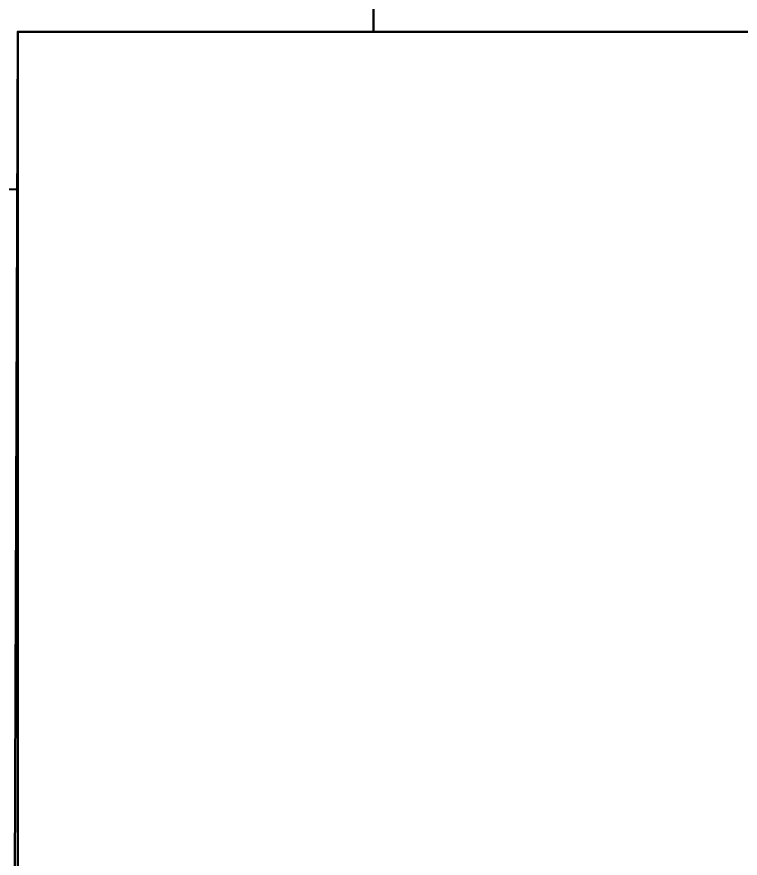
# Model space of a CAD drawing. Header units: metres. Extents: x 0 to 298, y 0 to 162.
# Drawn here: x 173.3641 to 173.5959, y 89.4973 to 89.767 of the extents above; entities that cross this region are included whole.
import ezdxf

# ---------------------------------------------------------------- set-up
doc = ezdxf.new("R2010")
doc.units = ezdxf.units.M
doc.header["$MEASUREMENT"] = 0
doc.layers.add('BLK_1_FLR_0_CARPET_AREA', color=10, linetype='Continuous')
doc.layers.add('BLK_1_FLR_0_WATER_CLOSET', color=4, linetype='Continuous', lineweight=30)
doc.styles.add('working', font='timesbd.ttf', dxfattribs={"height": 0.25})
doc.dimstyles.new('new model', dxfattribs={"dimtxt": 0.25, "dimasz": 0.23, "dimexe": 0.1, "dimexo": 0.1, "dimgap": 0, "dimtad": 0, "dimtoh": 1, "dimzin": 1, "dimdsep": 46, "dimtxsty": 'working', "dimcen": 0.09, "dimse1": 1, "dimse2": 1, "dimclrd": 8, "dimclre": 8, "dimclrt": 3, "dimadec": 1, "dimazin": 0, "dimtfac": 1, "dimtofl": 0, "dimtmove": 0, "dimatfit": 3, "dimfxl": 0, "dimtolj": 1, "dimtzin": 0, "dimlwd": -1, "dimlwe": -1, "dimarcsym": 0})

# ---------------------------------------------------------------- blocks, each defined once
blk = doc.blocks.new('*D84')
at = {"color": 8}
for p, q in [((173.36408, 85.88329), (198.76216, 85.88329)), ((224.9713, 85.88329), (199.57322, 85.88329))]:
    blk.add_line(p, q, dxfattribs=at)
at = {"color": 8, "lineweight": 35}
for points in [[(173.36408, 85.92163), (173.36408, 85.84496), (173.13408, 85.88329)], [(224.9713, 85.92163), (224.9713, 85.84496), (225.2013, 85.88329)]]:
    blk.add_solid(points, dxfattribs=at)
at = {"layer": 'Defpoints', "color": 0, "lineweight": 35}
for p in [(225.2013, 91.89751), (173.13408, 88.3122), (173.13408, 85.88329)]:
    blk.add_point(p, dxfattribs=at)
at = {"color": 3, "insert": (199.16769, 85.88329), "char_height": 0.25, "attachment_point": 5, "style": 'working'}
blk.add_mtext('\\A1;52.07', dxfattribs=at)
blk = doc.blocks.new('*D251')
at = {"color": 8}
for p, q in [((172.90408, 87.42998), (172.67408, 87.42998)), ((173.59446, 87.42998), (173.82446, 87.42998))]:
    blk.add_line(p, q, dxfattribs=at)
at = {"color": 8, "lineweight": 35}
for points in [[(172.90408, 87.46831), (172.90408, 87.39164), (173.13408, 87.42998)], [(173.59446, 87.46831), (173.59446, 87.39164), (173.36446, 87.42998)]]:
    blk.add_solid(points, dxfattribs=at)
at = {"layer": 'Defpoints', "color": 0, "lineweight": 35}
for p in [(173.13408, 91.8972), (173.36446, 91.89722), (173.36446, 87.42998)]:
    blk.add_point(p, dxfattribs=at)
at = {"color": 3, "insert": (173.28068, 87.15734), "char_height": 0.25, "attachment_point": 5, "style": 'working'}
blk.add_mtext('\\A1;0.23', dxfattribs=at)
blk = doc.blocks.new('*D252')
at = {"color": 8}
for p, q in [((173.59444, 87.42998), (176.71397, 87.42998)), ((180.45038, 87.42998), (177.33084, 87.42998))]:
    blk.add_line(p, q, dxfattribs=at)
at = {"color": 8, "lineweight": 35}
for points in [[(173.59444, 87.46831), (173.59444, 87.39164), (173.36444, 87.42998)], [(180.45038, 87.46831), (180.45038, 87.39164), (180.68038, 87.42998)]]:
    blk.add_solid(points, dxfattribs=at)
at = {"layer": 'Defpoints', "color": 0, "lineweight": 35}
for p in [(173.36444, 92.12723), (180.68038, 88.5422), (180.68038, 87.42998)]:
    blk.add_point(p, dxfattribs=at)
at = {"color": 3, "insert": (177.02241, 87.42998), "char_height": 0.25, "attachment_point": 5, "style": 'working'}
blk.add_mtext('\\A1;7.32', dxfattribs=at)

msp = doc.modelspace()

# ---------------------------------------------------------------- linework, layer by layer
for p, q in [((173.47838, 89.7622), (173.47838, 89.8822)), ((173.36438, 89.7622), (173.47838, 89.7622))]:
    msp.add_line(p, q)
at = {"ltscale": 0.25}
msp.add_line((173.36438, 89.7622), (173.36408, 88.3122), dxfattribs=at)
msp.add_lwpolyline([(173.36438, 89.71176), (173.36438, 88.81176), (173.13438, 88.81176), (173.13438, 89.71176)], close=True)
at = {"layer": 'BLK_1_FLR_0_CARPET_AREA', "color": 15, "linetype": 'Continuous', "lineweight": 30}
msp.add_lwpolyline([(178.39873, 91.8972), (173.36408, 91.8972), (173.36408, 89.8822), (173.47838, 89.8822), (173.47838, 89.7622), (173.36438, 89.7622), (173.36038, 88.5422), (174.45638, 88.5422), (174.45638, 89.7622), (174.35838, 89.7622), (174.35838, 89.8822), (174.67438, 89.8822)], dxfattribs=at)
at = {"layer": 'BLK_1_FLR_0_WATER_CLOSET', "color": 2, "lineweight": 30}
msp.add_lwpolyline([(174.45638, 88.5422), (173.36438, 88.5422), (173.36438, 89.7622), (174.45638, 89.7622)], close=True, dxfattribs=at)

# ---------------------------------------------------------------- dimensions: what is measured, and where the dimension line sits
for base, p1, p2, override, picture, middle in [((180.68038, 87.42998), (173.36444, 92.12723), (180.68038, 88.5422), {"dimpost": '\\X', "dimtmove": 2}, '*D252', (177.02241, 87.42998)), ((173.13408, 85.88329), (225.2013, 91.89751), (173.13408, 88.3122), {"dimpost": '\\X'}, '*D84', (199.16769, 85.88329))]:
    dim = msp.add_linear_dim(base=base, p1=p1, p2=p2, dimstyle='new model', override=override)
    dim.commit()
    dim.dimension.update_dxf_attribs({"geometry": picture, "text_midpoint": middle})
dim = msp.add_linear_dim(base=(173.36446, 87.42998), p1=(173.13408, 91.8972), p2=(173.36446, 91.89722), dimstyle='new model', override={"dimpost": '\\X', "dimtmove": 2})
dim.commit()
dim.dimension.update_dxf_attribs({"geometry": '*D251', "text_midpoint": (173.28068, 87.15734), "dimtype": 160})

doc.saveas('drawing.dxf')
